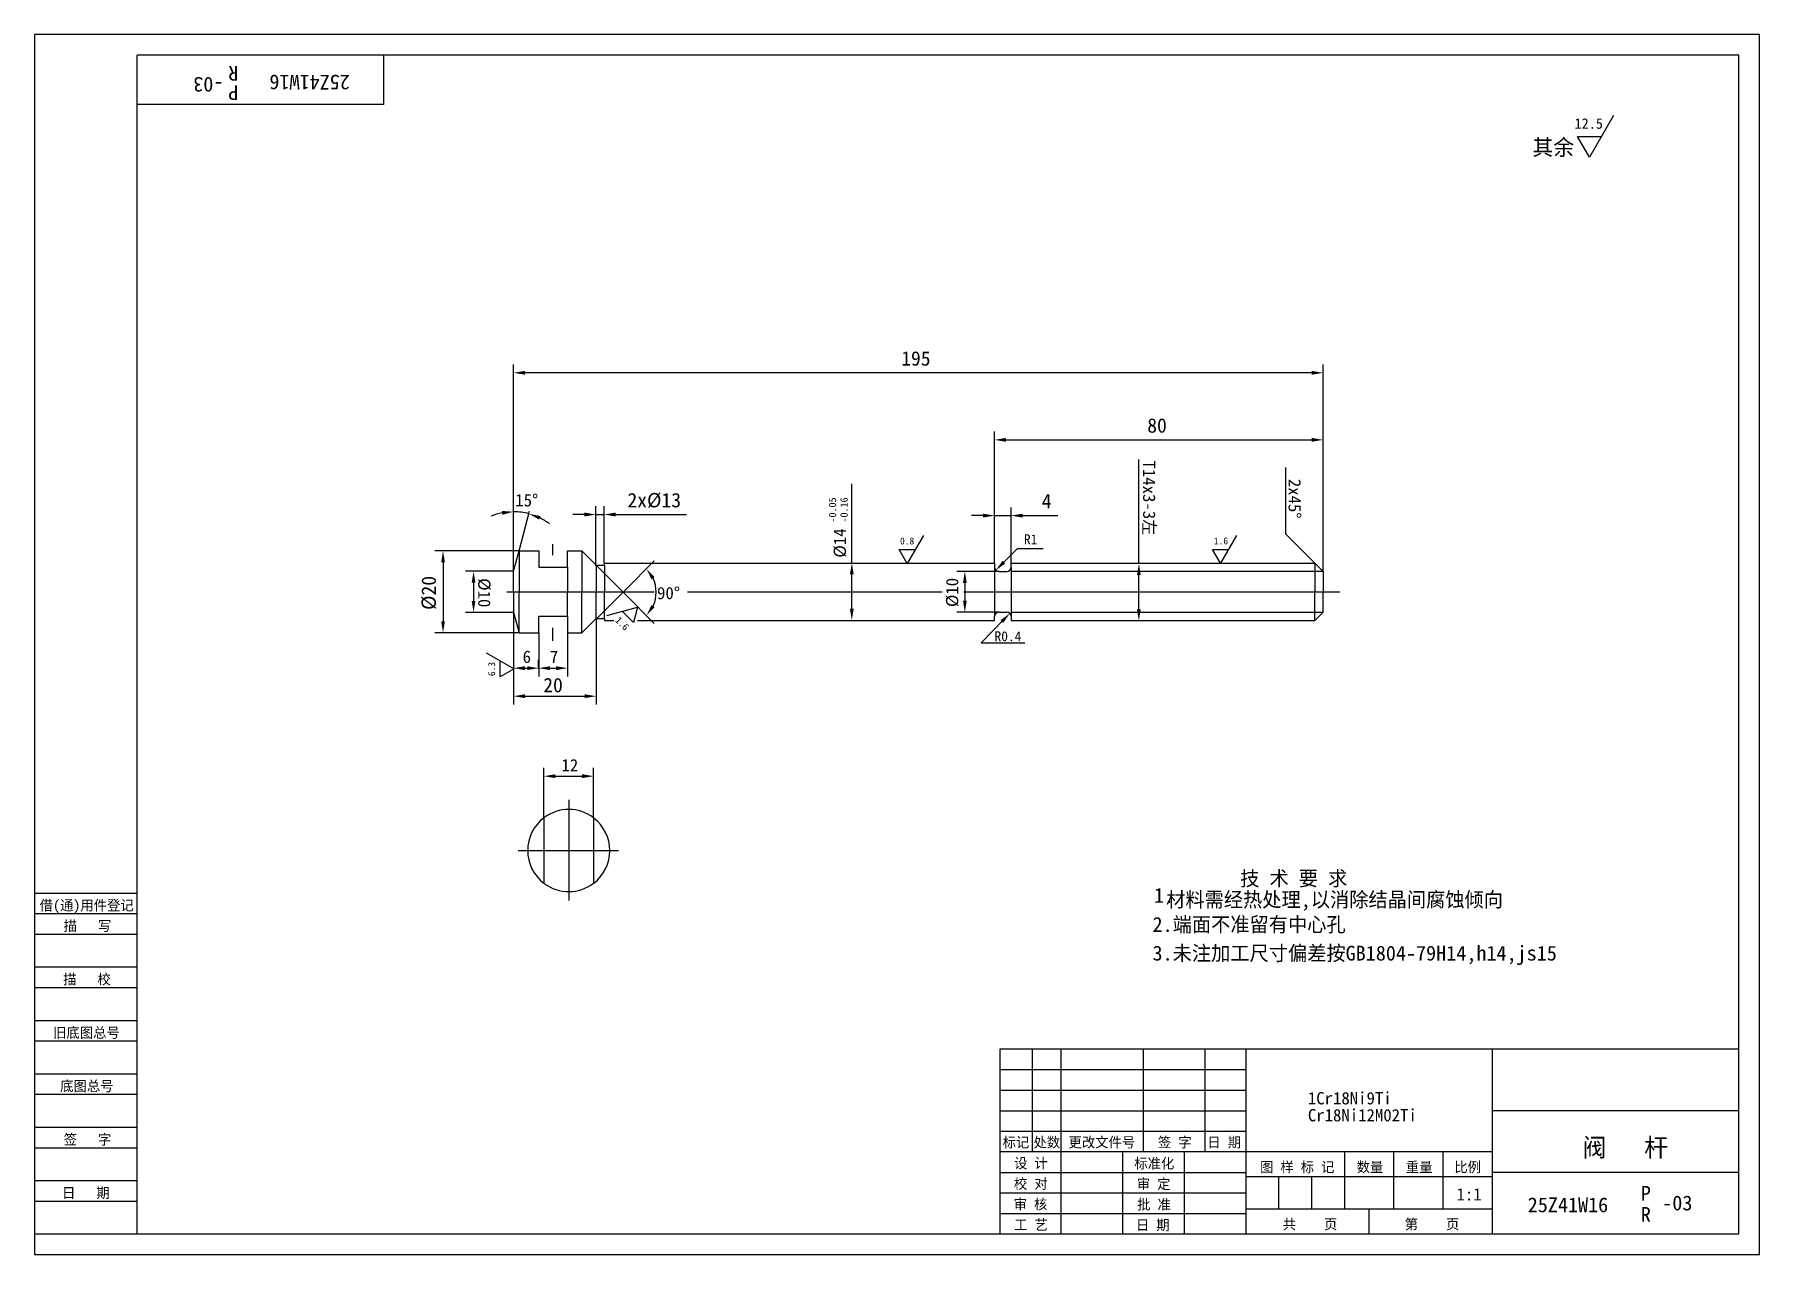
# Model space of a CAD drawing. Header units: metres. Extents: x 0 to 420, y 0 to 297.
import ezdxf

# ---------------------------------------------------------------- set-up
doc = ezdxf.new("R2010")
doc.units = ezdxf.units.M
for name, color, linetype in [('C', 6, 'Continuous'), ('D', 1, 'Continuous'), ('FL', 5, 'Continuous'), ('T', 7, 'Continuous'), ('TL', 4, 'Continuous')]:
    doc.layers.add(name, color=color, linetype=linetype)

# ---------------------------------------------------------------- blocks, each defined once
blk = doc.blocks.new('TUKUN3')
at = {"layer": 'FL'}
for p, q in [((420, 297), (0, 297)), ((0, 297), (0, 0)), ((420, 0), (420, 297)), ((0, 78), (25, 78)), ((0, 70), (25, 70)), ((0, 65), (25, 65)), ((0, 57), (25, 57)), ((0, 52), (25, 52)), ((243, 25), (243, 50)), ((250, 5), (250, 50)), ((270, 25), (270, 50)), ((285, 25), (285, 50)), ((0, 44), (25, 44)), ((235, 45), (295, 45)), ((0, 39), (25, 39)), ((235, 40), (295, 40)), ((235, 35), (295, 35)), ((0, 31), (25, 31)), ((235, 30), (295, 30)), ((0, 26), (25, 26)), ((280, 5), (280, 25)), ((0, 18), (25, 18)), ((235, 20), (295, 20)), ((0, 13), (25, 13)), ((235, 15), (295, 15)), ((235, 10), (295, 10)), ((0, 0), (420, 0))]:
    blk.add_line(p, q, dxfattribs=at)
at = {"layer": 'TL'}
for p, q in [((415, 292), (25, 292)), ((25, 5), (25, 292)), ((85, 292), (85, 280)), ((415, 5), (415, 292)), ((85, 280), (25, 280)), ((0, 88), (25, 88)), ((0, 83), (25, 83)), ((415, 50), (235, 50)), ((235, 50), (235, 5)), ((295, 5), (295, 50)), ((355, 5), (355, 50)), ((415, 35), (355, 35)), ((355, 25), (235, 25)), ((265, 5), (265, 25)), ((319, 11), (319, 25)), ((331, 11), (331, 25)), ((343, 11), (343, 25)), ((295, 19), (355, 19)), ((303, 11), (303, 19)), ((311, 11), (311, 19)), ((415, 20), (355, 20)), ((355, 11), (295, 11)), ((325, 5), (325, 11)), ((0, 5), (415, 5))]:
    blk.add_line(p, q, dxfattribs=at)
at = {"layer": 'T'}
for s, p in [('借(通)用件登记', (1.26, 83.76)), ('描   写', (7.09, 78.76)), ('描   校', (6.98, 65.76)), ('旧底图总号', (4.52, 52.76)), ('底图总号', (6.25, 39.76)), ('签   字', (7.1, 26.76)), ('标记', (235.71, 26.07)), ('处数', (243.22, 26.07)), ('更改文件号', (251.75, 26.07)), ('签 字', (273.53, 26.07)), ('日 期', (285.57, 26.07)), ('设 计', (238.5, 20.99)), ('标准化', (267.77, 20.93)), ('图 样 标 记', (298.4, 20.04)), ('数量', (321.92, 20.04)), ('重量', (333.88, 20.04)), ('比例', (345.7, 20.04)), ('校 对', (238.48, 15.99)), ('审 定', (268.39, 15.93)), ('日   期', (6.72, 13.76)), ('审 核', (238.41, 10.99)), ('批 准', (268.46, 10.93)), ('工 艺', (238.52, 5.99)), ('日 期', (268.18, 5.93)), ('共    页', (303.91, 6.13)), ('第    页', (333.62, 6.13))]:
    blk.add_text(s, height=2.5, dxfattribs=at).set_placement(p)

msp = doc.modelspace()

# ---------------------------------------------------------------- linework, layer by layer
at = {"layer": 'C'}
for p, q in [((114.98, 161.32), (150.91, 161.32)), ((159, 161.32), (220.98, 161.32)), ((226.31, 161.32), (317.84, 161.32)), ((130.08, 110.7), (130.08, 86.21)), ((117.75, 98.34), (142.2, 98.34))]:
    msp.add_line(p, q, dxfattribs=at)
at = {"layer": 'D'}
for p, q in [((384.45, 277.28), (378.59, 267.14)), ((375.67, 272.21), (381.52, 272.21)), ((378.59, 267.14), (375.67, 272.21)), ((116.63, 180.82), (116.63, 216.64)), ((310.97, 214.64), (119.43, 214.64)), ((313.77, 200.32), (313.77, 216.64)), ((233.77, 181.88), (233.77, 200.32)), ((236.57, 198.32), (310.97, 198.32)), ((313.77, 166.29), (313.77, 200.32)), ((268.89, 187.83), (268.89, 193.55)), ((304.69, 175.36), (304.69, 191.57)), ((199, 168.35), (199, 187.64)), ((268.89, 168.18), (268.89, 187.83)), ((116.63, 166.32), (116.63, 181.49)), ((117.97, 171.29), (120.55, 180.95)), ((136.71, 167.68), (136.71, 182.14)), ((138.68, 168.33), (138.68, 182.14)), ((233.77, 168.29), (233.77, 181.88)), ((237.78, 168.18), (237.78, 181.88)), ((133.91, 180.14), (131.11, 180.14)), ((136.71, 180.14), (138.68, 180.14)), ((141.48, 180.14), (144.28, 180.14)), ((144.28, 180.14), (158.71, 180.14)), ((230.97, 179.88), (228.17, 179.88)), ((233.77, 179.88), (237.78, 179.88)), ((240.58, 179.88), (243.38, 179.88)), ((243.38, 179.88), (249.13, 179.88)), ((216.42, 175.01), (212.51, 168.25)), ((292.64, 175.02), (288.73, 168.26)), ((311.77, 168.29), (304.69, 175.36)), ((117.97, 171.29), (97.47, 171.29)), ((99.47, 168.49), (99.47, 154.16)), ((143.84, 161.76), (150.91, 168.84)), ((210.56, 171.63), (214.46, 171.63)), ((212.51, 168.25), (210.56, 171.63)), ((236.04, 168.56), (238.01, 170.54)), ((238.01, 170.54), (239.3, 171.84)), ((239.3, 171.84), (245.62, 171.84)), ((286.78, 171.64), (290.68, 171.64)), ((288.73, 168.26), (286.78, 171.64)), ((116.63, 166.32), (104.9, 166.32)), ((136.77, 167.79), (143.84, 160.72)), ((199, 157.2), (199, 165.55)), ((234.77, 166.29), (224.53, 166.29)), ((313.77, 166.29), (237.77, 166.29)), ((268.89, 157.05), (268.89, 165.38)), ((106.9, 163.52), (106.9, 159.12)), ((136.77, 154.69), (143.84, 161.76)), ((143.84, 160.72), (150.91, 153.64)), ((226.53, 163.49), (226.53, 159.16)), ((116.63, 156.32), (104.9, 156.32)), ((116.63, 156.32), (116.63, 140.74)), ((139.32, 155.57), (146.85, 157.59)), ((145.84, 153.82), (143.09, 156.58)), ((146.85, 157.59), (145.84, 153.82)), ((234.77, 156.36), (224.53, 156.36)), ((313.77, 156.32), (237.77, 156.32)), ((117.97, 151.36), (97.47, 151.36)), ((122.77, 151.36), (122.77, 140.74)), ((129.77, 151.36), (129.77, 140.74)), ((136.77, 154.86), (136.77, 133.91)), ((233.56, 152.06), (230.48, 148.89)), ((235.51, 154.07), (233.56, 152.06)), ((230.48, 148.89), (239.63, 148.89)), ((239.63, 148.89), (241.15, 148.89)), ((110, 146.48), (116.76, 142.58)), ((113.38, 140.63), (113.38, 144.53)), ((122.74, 142.59), (122.74, 144.74)), ((116.76, 142.58), (113.38, 140.63)), ((116.63, 140.74), (116.63, 133.91)), ((119.43, 142.74), (119.97, 142.74)), ((125.54, 142.74), (126.97, 142.74)), ((119.43, 135.91), (133.97, 135.91)), ((124.02, 106.3), (124.02, 118.44)), ((136.14, 106.3), (136.14, 118.44)), ((126.82, 116.44), (133.34, 116.44))]:
    msp.add_line(p, q, dxfattribs=at)
for centre, radius, start, end in [((116.63, 166.32), 14.5, 75, 90), ((116.63, 166.32), 14.5, 101.08, 112.17), ((116.63, 166.32), 14.5, 52.83, 63.92), ((143.31, 161.24), 8.04, 335.05, 24.95)]:
    msp.add_arc(centre, radius, start, end, dxfattribs=at)
for points in [[(119.43, 215.11), (119.43, 214.17), (116.63, 214.64)], [(310.97, 215.11), (310.97, 214.17), (313.77, 214.64)], [(236.57, 198.79), (236.57, 197.85), (233.77, 198.32)], [(310.97, 198.79), (310.97, 197.85), (313.77, 198.32)], [(113.8, 181.01), (113.89, 180.08), (116.63, 180.82)], [(133.91, 180.61), (133.91, 179.67), (136.71, 180.14)], [(141.48, 180.61), (141.48, 179.67), (138.68, 180.14)], [(122.85, 178.9), (123.17, 179.78), (120.39, 180.32)], [(230.97, 180.34), (230.97, 179.41), (233.77, 179.88)], [(240.58, 180.34), (240.58, 179.41), (237.78, 179.88)], [(99.01, 168.49), (99.94, 168.49), (99.47, 171.29)], [(198.53, 165.55), (199.46, 165.55), (199, 168.35)], [(236.37, 168.23), (235.71, 168.89), (234.06, 166.58)], [(268.43, 165.38), (269.36, 165.38), (268.89, 168.18)], [(106.44, 163.52), (107.37, 163.52), (106.9, 166.32)], [(150.22, 164.37), (150.99, 164.9), (149, 166.93)], [(226.06, 163.49), (226.99, 163.49), (226.53, 166.29)], [(106.44, 159.12), (107.37, 159.12), (106.9, 156.32)], [(150.99, 157.58), (150.22, 158.11), (149, 155.55)], [(198.53, 157.2), (199.46, 157.2), (199, 154.4)], [(226.06, 159.16), (226.99, 159.16), (226.53, 156.36)], [(235.85, 153.74), (235.18, 154.39), (237.46, 156.07)], [(268.43, 157.05), (269.36, 157.05), (268.89, 154.25)], [(99.01, 154.16), (99.94, 154.16), (99.47, 151.36)], [(119.43, 143.21), (119.43, 142.27), (116.63, 142.74)], [(119.97, 143.21), (119.97, 142.27), (122.77, 142.74)], [(125.54, 143.21), (125.54, 142.27), (122.74, 142.74)], [(126.97, 143.21), (126.97, 142.27), (129.77, 142.74)], [(119.43, 136.38), (119.43, 135.45), (116.63, 135.91)], [(133.97, 136.38), (133.97, 135.45), (136.77, 135.91)], [(126.82, 116.91), (126.82, 115.98), (124.02, 116.44)], [(133.34, 116.91), (133.34, 115.98), (136.14, 116.44)]]:
    msp.add_solid(points, dxfattribs=at)
at = {"layer": 'TL'}
for p, q in [((126.13, 172.91), (126.13, 170.21)), ((116.63, 166.32), (117.97, 171.29)), ((117.97, 171.29), (117.97, 161.38)), ((117.97, 171.29), (122.77, 171.29)), ((122.77, 171.29), (122.77, 167.29)), ((129.77, 171.29), (133.27, 171.29)), ((129.77, 167.29), (129.77, 171.29)), ((133.27, 171.29), (133.27, 161.38)), ((133.27, 171.29), (136.77, 167.79)), ((138.77, 168.29), (233.77, 168.29)), ((138.77, 167.79), (138.77, 168.29)), ((233.77, 168.29), (233.77, 167.29)), ((237.77, 168.29), (311.77, 168.29)), ((237.77, 167.29), (237.77, 168.29)), ((311.77, 168.29), (311.77, 161.32)), ((311.77, 168.29), (313.77, 166.29)), ((116.63, 161.32), (116.63, 166.32)), ((122.77, 167.29), (129.77, 167.29)), ((129.77, 167.29), (129.77, 161.38)), ((136.77, 167.79), (136.77, 161.38)), ((136.77, 167.79), (138.77, 167.79)), ((138.77, 167.79), (138.77, 161.38)), ((233.77, 167.29), (233.77, 155.36)), ((234.77, 166.29), (236.77, 166.29)), ((237.77, 167.29), (237.77, 155.36)), ((313.77, 166.29), (313.77, 161.39)), ((116.63, 161.32), (116.63, 156.32)), ((117.97, 151.36), (117.97, 161.26)), ((129.77, 155.36), (129.77, 161.26)), ((133.27, 151.36), (133.27, 161.26)), ((136.77, 154.86), (136.77, 161.26)), ((138.77, 154.86), (138.77, 161.26)), ((311.77, 154.36), (311.77, 161.32)), ((313.77, 156.36), (313.77, 161.25)), ((116.63, 156.32), (117.97, 151.36)), ((234.77, 156.36), (236.77, 156.36)), ((311.77, 154.36), (313.77, 156.36)), ((117.97, 151.36), (122.77, 151.36)), ((122.77, 151.36), (122.77, 155.36)), ((122.77, 155.36), (129.77, 155.36)), ((126.13, 152.58), (126.13, 149.41)), ((129.77, 155.36), (129.77, 151.36)), ((129.77, 151.36), (133.27, 151.36)), ((133.27, 151.36), (136.77, 154.86)), ((136.77, 154.86), (138.77, 154.86)), ((138.77, 154.86), (138.77, 154.36)), ((138.77, 154.36), (141.04, 154.36)), ((146.8, 154.36), (233.77, 154.36)), ((233.77, 154.36), (233.77, 155.36)), ((237.77, 155.36), (237.77, 154.36)), ((237.77, 154.36), (311.77, 154.36)), ((124.02, 106.3), (124.02, 90.39)), ((136.14, 106.3), (136.14, 90.39))]:
    msp.add_line(p, q, dxfattribs=at)
for centre, radius, start, end in [((234.77, 167.29), 1, 180, 270), ((236.77, 167.29), 1, 270, 0), ((234.77, 155.36), 1, 90, 180), ((236.77, 155.36), 1, 0, 90), ((130.08, 98.34), 10, 127.3, 180), ((130.08, 98.34), 10, 52.7, 127.1), ((130.08, 98.34), 10, 0, 52.39), ((130.08, 98.34), 10, 180, 232.7), ((130.08, 98.34), 10, 307.51, 0), ((130.08, 98.34), 10, 232.93, 307.3)]:
    msp.add_arc(centre, radius, start, end, dxfattribs=at)

# ---------------------------------------------------------------- block references
at = {"layer": 'D'}
msp.add_blockref('TUKUN3', (0, 0), dxfattribs=at)

# ---------------------------------------------------------------- texts
for s, height, rotation, p in [('-03', 3.6, 180, (46, 286.62)), ('R', 3.6, 180, (49.63, 289.35)), ('25Z41W16', 3.6, 180, (76.79, 287.17)), ('P', 3.6, 180, (49.63, 284.64)), ('T14x3-3左', 3, 270, (269.92, 193.3)), ('2x45%%d', 3, 270, (305.34, 188.83)), ('-0.05', 1.8, 90, (195.18, 178.19)), ('-0.16', 1.8, 90, (198, 178.19)), ('%%c14', 3, 90, (197.58, 169.65)), ('%%c20', 3.5, 90, (97.72, 156.9)), ('%%c10', 3, 270, (108.03, 164.65)), ('%%c10', 3, 90, (224.92, 157.61)), ('1.6', 1.7, 315, (141.28, 154.24)), ('6.3', 1.7, 90, (112.15, 140.8))]:
    msp.add_text(s, height=height, rotation=rotation, dxfattribs=at).set_placement(p)
for s, height, p in [('12.5', 2.55, (374.95, 274.05)), ('其余', 3.9, (364.72, 267.6)), ('195', 3.5, (211.03, 216.39)), ('80', 3.5, (270.93, 200.07)), ('15%%d', 3, (117.06, 182.12)), ('2x%%c13', 3.5, (144.37, 181.89)), (' 4', 3.5, (242.85, 181.63)), ('0.8', 1.7, (210.73, 172.86)), ('R1', 2.4, (240.91, 172.91)), ('1.6', 1.7, (287.15, 172.87)), ('90%%D', 3, (151.58, 159.52)), ('R0.4', 2.4, (233.75, 149.31)), ('6', 3, (118.86, 144.01)), ('7', 3, (125.48, 144.01)), ('20', 3.5, (123.87, 136.87)), ('12', 3, (128.3, 117.6)), ('技 术 要 求', 3.6, (293.57, 89.76)), ('1.', 3.6, (272.58, 85.63)), ('材料需经热处理,以消除结晶间腐蚀倾向', 3.6, (275.54, 84.61)), ('2.端面不准留有中心孔', 3.6, (272.22, 78.55)), ('3.未注加工尺寸偏差按GB1804-79H14,h14,js15', 3.6, (272.21, 71.56)), ('1Cr18Ni9Ti', 3, (310.04, 36.54)), ('Cr18Ni12M02Ti', 3, (310.04, 32.41)), ('阀   杆', 4.5, (376.89, 23.81)), ('1:1', 3, (346.23, 13.15)), ('25Z41W16', 3.6, (363.57, 10.29)), ('P', 3.6, (391.1, 13.09)), ('-03', 3.6, (396.32, 10.75)), ('R', 3.6, (391.1, 7.96))]:
    msp.add_text(s, height=height, dxfattribs=at).set_placement(p)

doc.saveas('drawing.dxf')
